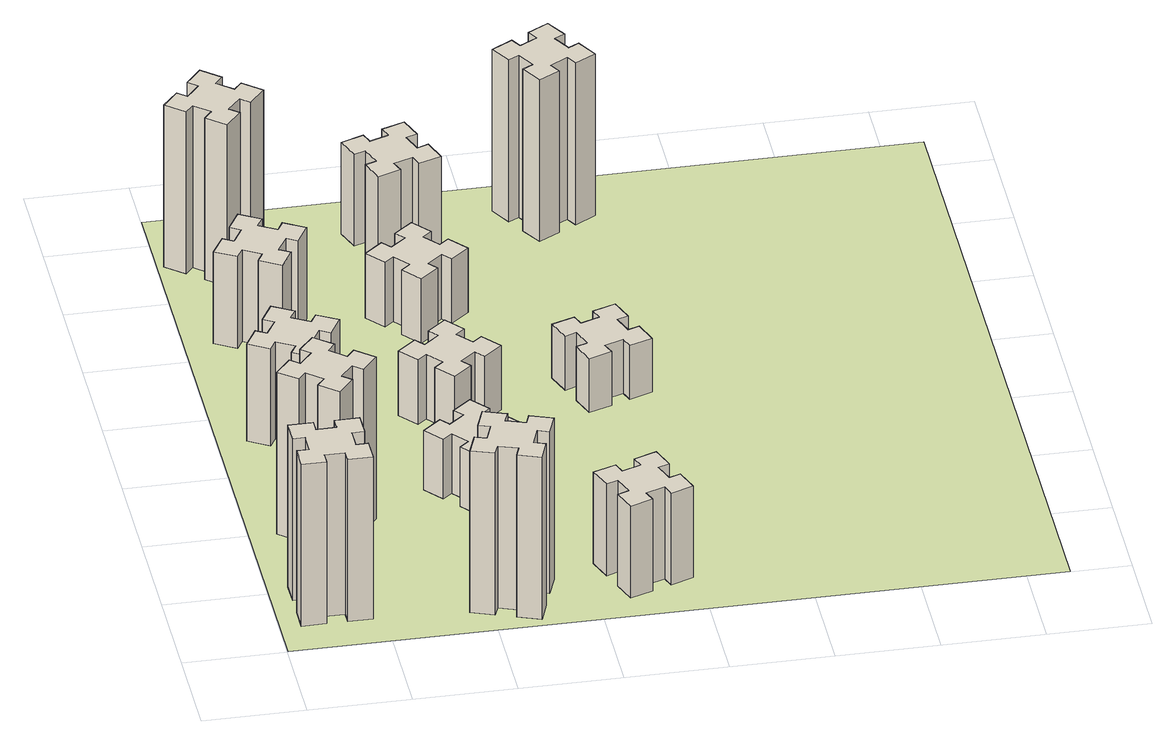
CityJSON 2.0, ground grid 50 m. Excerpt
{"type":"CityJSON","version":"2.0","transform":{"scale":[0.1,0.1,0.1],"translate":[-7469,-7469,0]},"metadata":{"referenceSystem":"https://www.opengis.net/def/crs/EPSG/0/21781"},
"CityObjects":{
"building1":{"type":"Building","attributes":{"class":"1000","function":"1000","usage":"1000","yearOfConstruction":2016,"roofType":"1000","measuredHeight":90,"storeysAboveGround":30,"storeysBelowGround":0},"geometry":[{"type":"Solid","lod":"1","boundaries":[[[[0,1,2,3,4,5,6,7,8,9,10,11,12,13,14,15,16,17,18,19]],[[17,16,20,21]],[[16,15,22,20]],[[15,14,23,22]],[[14,13,24,23]],[[13,12,25,24]],[[12,11,26,25]],[[11,10,27,26]],[[10,9,28,27]],[[9,8,29,28]],[[8,7,30,29]],[[7,6,31,30]],[[6,5,32,31]],[[5,4,33,32]],[[4,3,34,33]],[[3,2,35,34]],[[2,1,36,35]],[[1,0,37,36]],[[0,19,38,37]],[[19,18,39,38]],[[18,17,21,39]],[[24,25,26,27,28,29,30,31,32,33,34,35,36,37,38,39,21,20,22,23]]]]}]},
"building2":{"type":"Building","attributes":{"class":"1000","function":"1000","usage":"1000","yearOfConstruction":2016,"roofType":"1000","measuredHeight":90,"storeysAboveGround":30,"storeysBelowGround":0},"geometry":[{"type":"Solid","lod":"1","boundaries":[[[[40,41,42,43,44,45,46,47,48,49,50,51,52,53,54,55,56,57,58,59]],[[57,56,60,61]],[[56,55,62,60]],[[55,54,63,62]],[[54,53,64,63]],[[53,52,65,64]],[[52,51,66,65]],[[51,50,67,66]],[[50,49,68,67]],[[49,48,69,68]],[[48,47,70,69]],[[47,46,71,70]],[[46,45,72,71]],[[45,44,73,72]],[[44,43,74,73]],[[43,42,75,74]],[[42,41,76,75]],[[41,40,77,76]],[[40,59,78,77]],[[59,58,79,78]],[[58,57,61,79]],[[64,65,66,67,68,69,70,71,72,73,74,75,76,77,78,79,61,60,62,63]]]]}]},
"building3":{"type":"Building","attributes":{"class":"1000","function":"1000","usage":"1000","yearOfConstruction":2016,"roofType":"1000","measuredHeight":54,"storeysAboveGround":30,"storeysBelowGround":0},"geometry":[{"type":"Solid","lod":"1","boundaries":[[[[80,81,82,83,84,85,86,87,88,89,90,91,92,93,94,95,96,97,98,99]],[[97,96,100,101]],[[96,95,102,100]],[[95,94,103,102]],[[94,93,104,103]],[[93,92,105,104]],[[92,91,106,105]],[[91,90,107,106]],[[90,89,108,107]],[[89,88,109,108]],[[88,87,110,109]],[[87,86,111,110]],[[86,85,112,111]],[[85,84,113,112]],[[84,83,114,113]],[[83,82,115,114]],[[82,81,116,115]],[[81,80,117,116]],[[80,99,118,117]],[[99,98,119,118]],[[98,97,101,119]],[[104,105,106,107,108,109,110,111,112,113,114,115,116,117,118,119,101,100,102,103]]]]}]},
"building4":{"type":"Building","attributes":{"class":"1000","function":"1000","usage":"1000","yearOfConstruction":2016,"roofType":"1000","measuredHeight":51,"storeysAboveGround":30,"storeysBelowGround":0},"geometry":[{"type":"Solid","lod":"1","boundaries":[[[[120,121,122,123,124,125,126,127,128,129,130,131,132,133,134,135,136,137,138,139]],[[137,136,140,141]],[[136,135,142,140]],[[135,134,143,142]],[[134,133,144,143]],[[133,132,145,144]],[[132,131,146,145]],[[131,130,147,146]],[[130,129,148,147]],[[129,128,149,148]],[[128,127,150,149]],[[127,126,151,150]],[[126,125,152,151]],[[125,124,153,152]],[[124,123,154,153]],[[123,122,155,154]],[[122,121,156,155]],[[121,120,157,156]],[[120,139,158,157]],[[139,138,159,158]],[[138,137,141,159]],[[144,145,146,147,148,149,150,151,152,153,154,155,156,157,158,159,141,140,142,143]]]]}]},
"building5":{"type":"Building","attributes":{"class":"1000","function":"1000","usage":"1000","yearOfConstruction":2016,"roofType":"1000","measuredHeight":90,"storeysAboveGround":30,"storeysBelowGround":0},"geometry":[{"type":"Solid","lod":"1","boundaries":[[[[160,161,162,163,164,165,166,167,168,169,170,171,172,173,174,175,176,177,178,179]],[[177,176,180,181]],[[176,175,182,180]],[[175,174,183,182]],[[174,173,184,183]],[[173,172,185,184]],[[172,171,186,185]],[[171,170,187,186]],[[170,169,188,187]],[[169,168,189,188]],[[168,167,190,189]],[[167,166,191,190]],[[166,165,192,191]],[[165,164,193,192]],[[164,163,194,193]],[[163,162,195,194]],[[162,161,196,195]],[[161,160,197,196]],[[160,179,198,197]],[[179,178,199,198]],[[178,177,181,199]],[[184,185,186,187,188,189,190,191,192,193,194,195,196,197,198,199,181,180,182,183]]]]}]},
"building6":{"type":"Building","attributes":{"class":"1000","function":"1000","usage":"1000","yearOfConstruction":2016,"roofType":"1000","measuredHeight":90,"storeysAboveGround":30,"storeysBelowGround":0},"geometry":[{"type":"Solid","lod":"1","boundaries":[[[[200,201,202,203,204,205,206,207,208,209,210,211,212,213,214,215,216,217,218,219]],[[217,216,220,221]],[[216,215,222,220]],[[215,214,223,222]],[[214,213,224,223]],[[213,212,225,224]],[[212,211,226,225]],[[211,210,227,226]],[[210,209,228,227]],[[209,208,229,228]],[[208,207,230,229]],[[207,206,231,230]],[[206,205,232,231]],[[205,204,233,232]],[[204,203,234,233]],[[203,202,235,234]],[[202,201,236,235]],[[201,200,237,236]],[[200,219,238,237]],[[219,218,239,238]],[[218,217,221,239]],[[224,225,226,227,228,229,230,231,232,233,234,235,236,237,238,239,221,220,222,223]]]]}]},
"building7":{"type":"Building","attributes":{"class":"1000","function":"1000","usage":"1000","yearOfConstruction":2016,"roofType":"1000","measuredHeight":33,"storeysAboveGround":30,"storeysBelowGround":0},"geometry":[{"type":"Solid","lod":"1","boundaries":[[[[240,241,242,243,244,245,246,247,248,249,250,251,252,253,254,255,256,257,258,259]],[[257,256,260,261]],[[256,255,262,260]],[[255,254,263,262]],[[254,253,264,263]],[[253,252,265,264]],[[252,251,266,265]],[[251,250,267,266]],[[250,249,268,267]],[[249,248,269,268]],[[248,247,270,269]],[[247,246,271,270]],[[246,245,272,271]],[[245,244,273,272]],[[244,243,274,273]],[[243,242,275,274]],[[242,241,276,275]],[[241,240,277,276]],[[240,259,278,277]],[[259,258,279,278]],[[258,257,261,279]],[[264,265,266,267,268,269,270,271,272,273,274,275,276,277,278,279,261,260,262,263]]]]}]},
"building8":{"type":"Building","attributes":{"class":"1000","function":"1000","usage":"1000","yearOfConstruction":2016,"roofType":"1000","measuredHeight":36,"storeysAboveGround":30,"storeysBelowGround":0},"geometry":[{"type":"Solid","lod":"1","boundaries":[[[[280,281,282,283,284,285,286,287,288,289,290,291,292,293,294,295,296,297,298,299]],[[297,296,300,301]],[[296,295,302,300]],[[295,294,303,302]],[[294,293,304,303]],[[293,292,305,304]],[[292,291,306,305]],[[291,290,307,306]],[[290,289,308,307]],[[289,288,309,308]],[[288,287,310,309]],[[287,286,311,310]],[[286,285,312,311]],[[285,284,313,312]],[[284,283,314,313]],[[283,282,315,314]],[[282,281,316,315]],[[281,280,317,316]],[[280,299,318,317]],[[299,298,319,318]],[[298,297,301,319]],[[304,305,306,307,308,309,310,311,312,313,314,315,316,317,318,319,301,300,302,303]]]]}]},
"building9":{"type":"Building","attributes":{"class":"1000","function":"1000","usage":"1000","yearOfConstruction":2016,"roofType":"1000","measuredHeight":51,"storeysAboveGround":30,"storeysBelowGround":0},"geometry":[{"type":"Solid","lod":"1","boundaries":[[[[320,321,322,323,324,325,326,327,328,329,330,331,332,333,334,335,336,337,338,339]],[[337,336,340,341]],[[336,335,342,340]],[[335,334,343,342]],[[334,333,344,343]],[[333,332,345,344]],[[332,331,346,345]],[[331,330,347,346]],[[330,329,348,347]],[[329,328,349,348]],[[328,327,350,349]],[[327,326,351,350]],[[326,325,352,351]],[[325,324,353,352]],[[324,323,354,353]],[[323,322,355,354]],[[322,321,356,355]],[[321,320,357,356]],[[320,339,358,357]],[[339,338,359,358]],[[338,337,341,359]],[[344,345,346,347,348,349,350,351,352,353,354,355,356,357,358,359,341,340,342,343]]]]}]},
"building10":{"type":"Building","attributes":{"class":"1000","function":"1000","usage":"1000","yearOfConstruction":2016,"roofType":"1000","measuredHeight":36,"storeysAboveGround":30,"storeysBelowGround":0},"geometry":[{"type":"Solid","lod":"1","boundaries":[[[[360,361,362,363,364,365,366,367,368,369,370,371,372,373,374,375,376,377,378,379]],[[377,376,380,381]],[[376,375,382,380]],[[375,374,383,382]],[[374,373,384,383]],[[373,372,385,384]],[[372,371,386,385]],[[371,370,387,386]],[[370,369,388,387]],[[369,368,389,388]],[[368,367,390,389]],[[367,366,391,390]],[[366,365,392,391]],[[365,364,393,392]],[[364,363,394,393]],[[363,362,395,394]],[[362,361,396,395]],[[361,360,397,396]],[[360,379,398,397]],[[379,378,399,398]],[[378,377,381,399]],[[384,385,386,387,388,389,390,391,392,393,394,395,396,397,398,399,381,380,382,383]]]]}]},
"building11":{"type":"Building","attributes":{"class":"1000","function":"1000","usage":"1000","yearOfConstruction":2016,"roofType":"1000","measuredHeight":51,"storeysAboveGround":30,"storeysBelowGround":0},"geometry":[{"type":"Solid","lod":"1","boundaries":[[[[400,401,402,403,404,405,406,407,408,409,410,411,412,413,414,415,416,417,418,419]],[[417,416,420,421]],[[416,415,422,420]],[[415,414,423,422]],[[414,413,424,423]],[[413,412,425,424]],[[412,411,426,425]],[[411,410,427,426]],[[410,409,428,427]],[[409,408,429,428]],[[408,407,430,429]],[[407,406,431,430]],[[406,405,432,431]],[[405,404,433,432]],[[404,403,434,433]],[[403,402,435,434]],[[402,401,436,435]],[[401,400,437,436]],[[400,419,438,437]],[[419,418,439,438]],[[418,417,421,439]],[[424,425,426,427,428,429,430,431,432,433,434,435,436,437,438,439,421,420,422,423]]]]}]},
"building12":{"type":"Building","attributes":{"class":"1000","function":"1000","usage":"1000","yearOfConstruction":2016,"roofType":"1000","measuredHeight":30,"storeysAboveGround":30,"storeysBelowGround":0},"geometry":[{"type":"Solid","lod":"1","boundaries":[[[[440,441,442,443,444,445,446,447,448,449,450,451,452,453,454,455,456,457,458,459]],[[457,456,460,461]],[[456,455,462,460]],[[455,454,463,462]],[[454,453,464,463]],[[453,452,465,464]],[[452,451,466,465]],[[451,450,467,466]],[[450,449,468,467]],[[449,448,469,468]],[[448,447,470,469]],[[447,446,471,470]],[[446,445,472,471]],[[445,444,473,472]],[[444,443,474,473]],[[443,442,475,474]],[[442,441,476,475]],[[441,440,477,476]],[[440,459,478,477]],[[459,458,479,478]],[[458,457,461,479]],[[464,465,466,467,468,469,470,471,472,473,474,475,476,477,478,479,461,460,462,463]]]]}]},
"building13":{"type":"Building","attributes":{"class":"1000","function":"1000","usage":"1000","yearOfConstruction":2016,"roofType":"1000","measuredHeight":90,"storeysAboveGround":30,"storeysBelowGround":0},"geometry":[{"type":"Solid","lod":"1","boundaries":[[[[480,481,482,483,484,485,486,487,488,489,490,491,492,493,494,495,496,497,498,499]],[[497,496,500,501]],[[496,495,502,500]],[[495,494,503,502]],[[494,493,504,503]],[[493,492,505,504]],[[492,491,506,505]],[[491,490,507,506]],[[490,489,508,507]],[[489,488,509,508]],[[488,487,510,509]],[[487,486,511,510]],[[486,485,512,511]],[[485,484,513,512]],[[484,483,514,513]],[[483,482,515,514]],[[482,481,516,515]],[[481,480,517,516]],[[480,499,518,517]],[[499,498,519,518]],[[498,497,501,519]],[[504,505,506,507,508,509,510,511,512,513,514,515,516,517,518,519,501,500,502,503]]]]}]},
"landuse1":{"type":"LandUse","attributes":{"name":"plot1","function":"1010"},"geometry":[{"type":"MultiSurface","lod":"1","boundaries":[[[520,521,522,523]]]}]}
},
"vertices":[
[165,425,0],[165,325,0],[105,325,0],[105,205,0],[225,205,0],[225,265,0],[325,265,0],[325,205,0],[445,205,0],[445,325,0],[385,325,0],[385,425,0],[445,425,0],[445,545,0],[325,545,0],[325,485,0],[225,485,0],[225,545,0],[105,545,0],[105,425,0],[225,485,900],[225,545,900],[325,485,900],[325,545,900],[445,545,900],[445,425,900],[385,425,900],[385,325,900],[445,325,900],[445,205,900],[325,205,900],[325,265,900],[225,265,900],[225,205,900],[105,205,900],[105,325,900],[165,325,900],[165,425,900],[105,425,900],[105,545,900],
[484,1067,0],[408,1132,0],[446,1178,0],[354,1255,0],[277,1163,0],[323,1124,0],[259,1048,0],[213,1086,0],[136,994,0],[228,917,0],[266,963,0],[343,899,0],[304,853,0],[396,776,0],[473,868,0],[427,906,0],[492,983,0],[538,944,0],[615,1036,0],[523,1113,0],[492,983,900],[538,944,900],[427,906,900],[473,868,900],[396,776,900],[304,853,900],[343,899,900],[266,963,900],[228,917,900],[136,994,900],[213,1086,900],[259,1048,900],[323,1124,900],[277,1163,900],[354,1255,900],[446,1178,900],[408,1132,900],[484,1067,900],[523,1113,900],[615,1036,900],
[474,1926,0],[387,1976,0],[417,2028,0],[313,2088,0],[253,1984,0],[305,1954,0],[255,1867,0],[203,1897,0],[143,1793,0],[247,1733,0],[277,1785,0],[364,1735,0],[334,1683,0],[438,1623,0],[498,1727,0],[446,1757,0],[496,1844,0],[548,1814,0],[608,1918,0],[504,1978,0],[496,1844,540],[548,1814,540],[446,1757,540],[498,1727,540],[438,1623,540],[334,1683,540],[364,1735,540],[277,1785,540],[247,1733,540],[143,1793,540],[203,1897,540],[255,1867,540],[305,1954,540],[253,1984,540],[313,2088,540],[417,2028,540],[387,1976,540],[474,1926,540],[504,1978,540],[608,1918,540],
[446,2597,0],[496,2684,0],[548,2654,0],[608,2758,0],[504,2818,0],[474,2766,0],[387,2816,0],[417,2868,0],[313,2928,0],[253,2824,0],[305,2794,0],[255,2707,0],[203,2737,0],[143,2633,0],[247,2573,0],[277,2625,0],[364,2575,0],[334,2523,0],[438,2463,0],[498,2567,0],[364,2575,510],[334,2523,510],[277,2625,510],[247,2573,510],[143,2633,510],[203,2737,510],[255,2707,510],[305,2794,510],[253,2824,510],[313,2928,510],[417,2868,510],[387,2816,510],[474,2766,510],[504,2818,510],[608,2758,510],[548,2654,510],[496,2684,510],[446,2597,510],[498,2567,510],[438,2463,510],
[1029,360,0],[995,266,0],[939,287,0],[897,174,0],[1010,133,0],[1031,189,0],[1125,155,0],[1104,99,0],[1217,57,0],[1258,170,0],[1202,191,0],[1236,285,0],[1292,264,0],[1333,377,0],[1220,418,0],[1200,362,0],[1106,396,0],[1127,452,0],[1014,493,0],[973,380,0],[1106,396,900],[1127,452,900],[1200,362,900],[1220,418,900],[1333,377,900],[1292,264,900],[1236,285,900],[1202,191,900],[1258,170,900],[1217,57,900],[1104,99,900],[1125,155,900],[1031,189,900],[1010,133,900],[897,174,900],[939,287,900],[995,266,900],[1029,360,900],[973,380,900],[1014,493,900],
[384,3387,0],[308,3452,0],[346,3498,0],[254,3575,0],[177,3483,0],[223,3444,0],[159,3368,0],[113,3406,0],[36,3314,0],[128,3237,0],[166,3283,0],[243,3219,0],[204,3173,0],[296,3096,0],[373,3188,0],[327,3226,0],[392,3303,0],[438,3264,0],[515,3356,0],[423,3433,0],[392,3303,900],[438,3264,900],[327,3226,900],[373,3188,900],[296,3096,900],[204,3173,900],[243,3219,900],[166,3283,900],[128,3237,900],[36,3314,900],[113,3406,900],[159,3368,900],[223,3444,900],[177,3483,900],[254,3575,900],[346,3498,900],[308,3452,900],[384,3387,900],[423,3433,900],[515,3356,900],
[1083,1332,0],[1006,1267,0],[968,1313,0],[876,1236,0],[953,1144,0],[999,1183,0],[1063,1106,0],[1017,1068,0],[1094,976,0],[1186,1053,0],[1148,1099,0],[1224,1163,0],[1263,1117,0],[1355,1194,0],[1278,1286,0],[1232,1248,0],[1167,1324,0],[1213,1363,0],[1136,1455,0],[1044,1378,0],[1167,1324,330],[1213,1363,330],[1232,1248,330],[1278,1286,330],[1355,1194,330],[1263,1117,330],[1224,1163,330],[1148,1099,330],[1186,1053,330],[1094,976,330],[1017,1068,330],[1063,1106,330],[999,1183,330],[953,1144,330],[876,1236,330],[968,1313,330],[1006,1267,330],[1083,1332,330],[1044,1378,330],[1136,1455,330],
[1083,1972,0],[1006,1907,0],[968,1953,0],[876,1876,0],[953,1784,0],[999,1823,0],[1063,1746,0],[1017,1708,0],[1094,1616,0],[1186,1693,0],[1148,1739,0],[1224,1803,0],[1263,1757,0],[1355,1834,0],[1278,1926,0],[1232,1888,0],[1167,1964,0],[1213,2003,0],[1136,2095,0],[1044,2018,0],[1167,1964,360],[1213,2003,360],[1232,1888,360],[1278,1926,360],[1355,1834,360],[1263,1757,360],[1224,1803,360],[1148,1739,360],[1186,1693,360],[1094,1616,360],[1017,1708,360],[1063,1746,360],[999,1823,360],[953,1784,360],[876,1876,360],[968,1953,360],[1006,1907,360],[1083,1972,360],[1044,2018,360],[1136,2095,360],
[1765,496,0],[1671,462,0],[1650,518,0],[1537,477,0],[1579,364,0],[1635,385,0],[1669,291,0],[1613,270,0],[1654,157,0],[1767,199,0],[1746,255,0],[1840,289,0],[1860,233,0],[1973,274,0],[1932,387,0],[1876,366,0],[1842,460,0],[1898,480,0],[1857,593,0],[1744,552,0],[1842,460,510],[1898,480,510],[1876,366,510],[1932,387,510],[1973,274,510],[1860,233,510],[1840,289,510],[1746,255,510],[1767,199,510],[1654,157,510],[1613,270,510],[1669,291,510],[1635,385,510],[1579,364,510],[1537,477,510],[1650,518,510],[1671,462,510],[1765,496,510],[1744,552,510],[1857,593,510],
[999,2663,0],[1063,2586,0],[1017,2548,0],[1094,2456,0],[1186,2533,0],[1148,2579,0],[1224,2643,0],[1263,2597,0],[1355,2674,0],[1278,2766,0],[1232,2728,0],[1167,2804,0],[1213,2843,0],[1136,2935,0],[1044,2858,0],[1083,2812,0],[1006,2747,0],[968,2793,0],[876,2716,0],[953,2624,0],[1006,2747,360],[968,2793,360],[1083,2812,360],[1044,2858,360],[1136,2935,360],[1213,2843,360],[1167,2804,360],[1232,2728,360],[1278,2766,360],[1355,2674,360],[1263,2597,360],[1224,2643,360],[1148,2579,360],[1186,2533,360],[1094,2456,360],[1017,2548,360],[1063,2586,360],[999,2663,360],[953,2624,360],[876,2716,360],
[1125,3456,0],[1031,3422,0],[1010,3478,0],[897,3437,0],[939,3324,0],[995,3345,0],[1029,3251,0],[973,3230,0],[1014,3117,0],[1127,3159,0],[1106,3215,0],[1200,3249,0],[1220,3193,0],[1333,3234,0],[1292,3347,0],[1236,3326,0],[1202,3420,0],[1258,3440,0],[1217,3553,0],[1104,3512,0],[1202,3420,510],[1258,3440,510],[1236,3326,510],[1292,3347,510],[1333,3234,510],[1220,3193,510],[1200,3249,510],[1106,3215,510],[1127,3159,510],[1014,3117,510],[973,3230,510],[1029,3251,510],[995,3345,510],[939,3324,510],[897,3437,510],[1010,3478,510],[1031,3422,510],[1125,3456,510],[1104,3512,510],[1217,3553,510],
[1846,1835,0],[1940,1869,0],[1960,1813,0],[2073,1854,0],[2032,1967,0],[1976,1946,0],[1942,2040,0],[1998,2060,0],[1957,2173,0],[1844,2132,0],[1865,2076,0],[1771,2042,0],[1750,2098,0],[1637,2057,0],[1679,1944,0],[1735,1965,0],[1769,1871,0],[1713,1850,0],[1754,1737,0],[1867,1779,0],[1769,1871,300],[1713,1850,300],[1735,1965,300],[1679,1944,300],[1637,2057,300],[1750,2098,300],[1771,2042,300],[1865,2076,300],[1844,2132,300],[1957,2173,300],[1998,2060,300],[1942,2040,300],[1976,1946,300],[2032,1967,300],[2073,1854,300],[1960,1813,300],[1940,1869,300],[1846,1835,300],[1867,1779,300],[1754,1737,300],
[1844,3556,0],[1757,3506,0],[1727,3558,0],[1623,3498,0],[1683,3394,0],[1735,3424,0],[1785,3337,0],[1733,3307,0],[1793,3203,0],[1897,3263,0],[1867,3315,0],[1954,3365,0],[1984,3313,0],[2088,3373,0],[2028,3477,0],[1976,3447,0],[1926,3534,0],[1978,3564,0],[1918,3668,0],[1814,3608,0],[1926,3534,900],[1978,3564,900],[1976,3447,900],[2028,3477,900],[2088,3373,900],[1984,3313,900],[1954,3365,900],[1867,3315,900],[1897,3263,900],[1793,3203,900],[1733,3307,900],[1785,3337,900],[1735,3424,900],[1683,3394,900],[1623,3498,900],[1727,3558,900],[1757,3506,900],[1844,3556,900],[1814,3608,900],[1918,3668,900],
[5,3705,0],[3705,3705,0],[3705,5,0],[5,5,0]
]}
